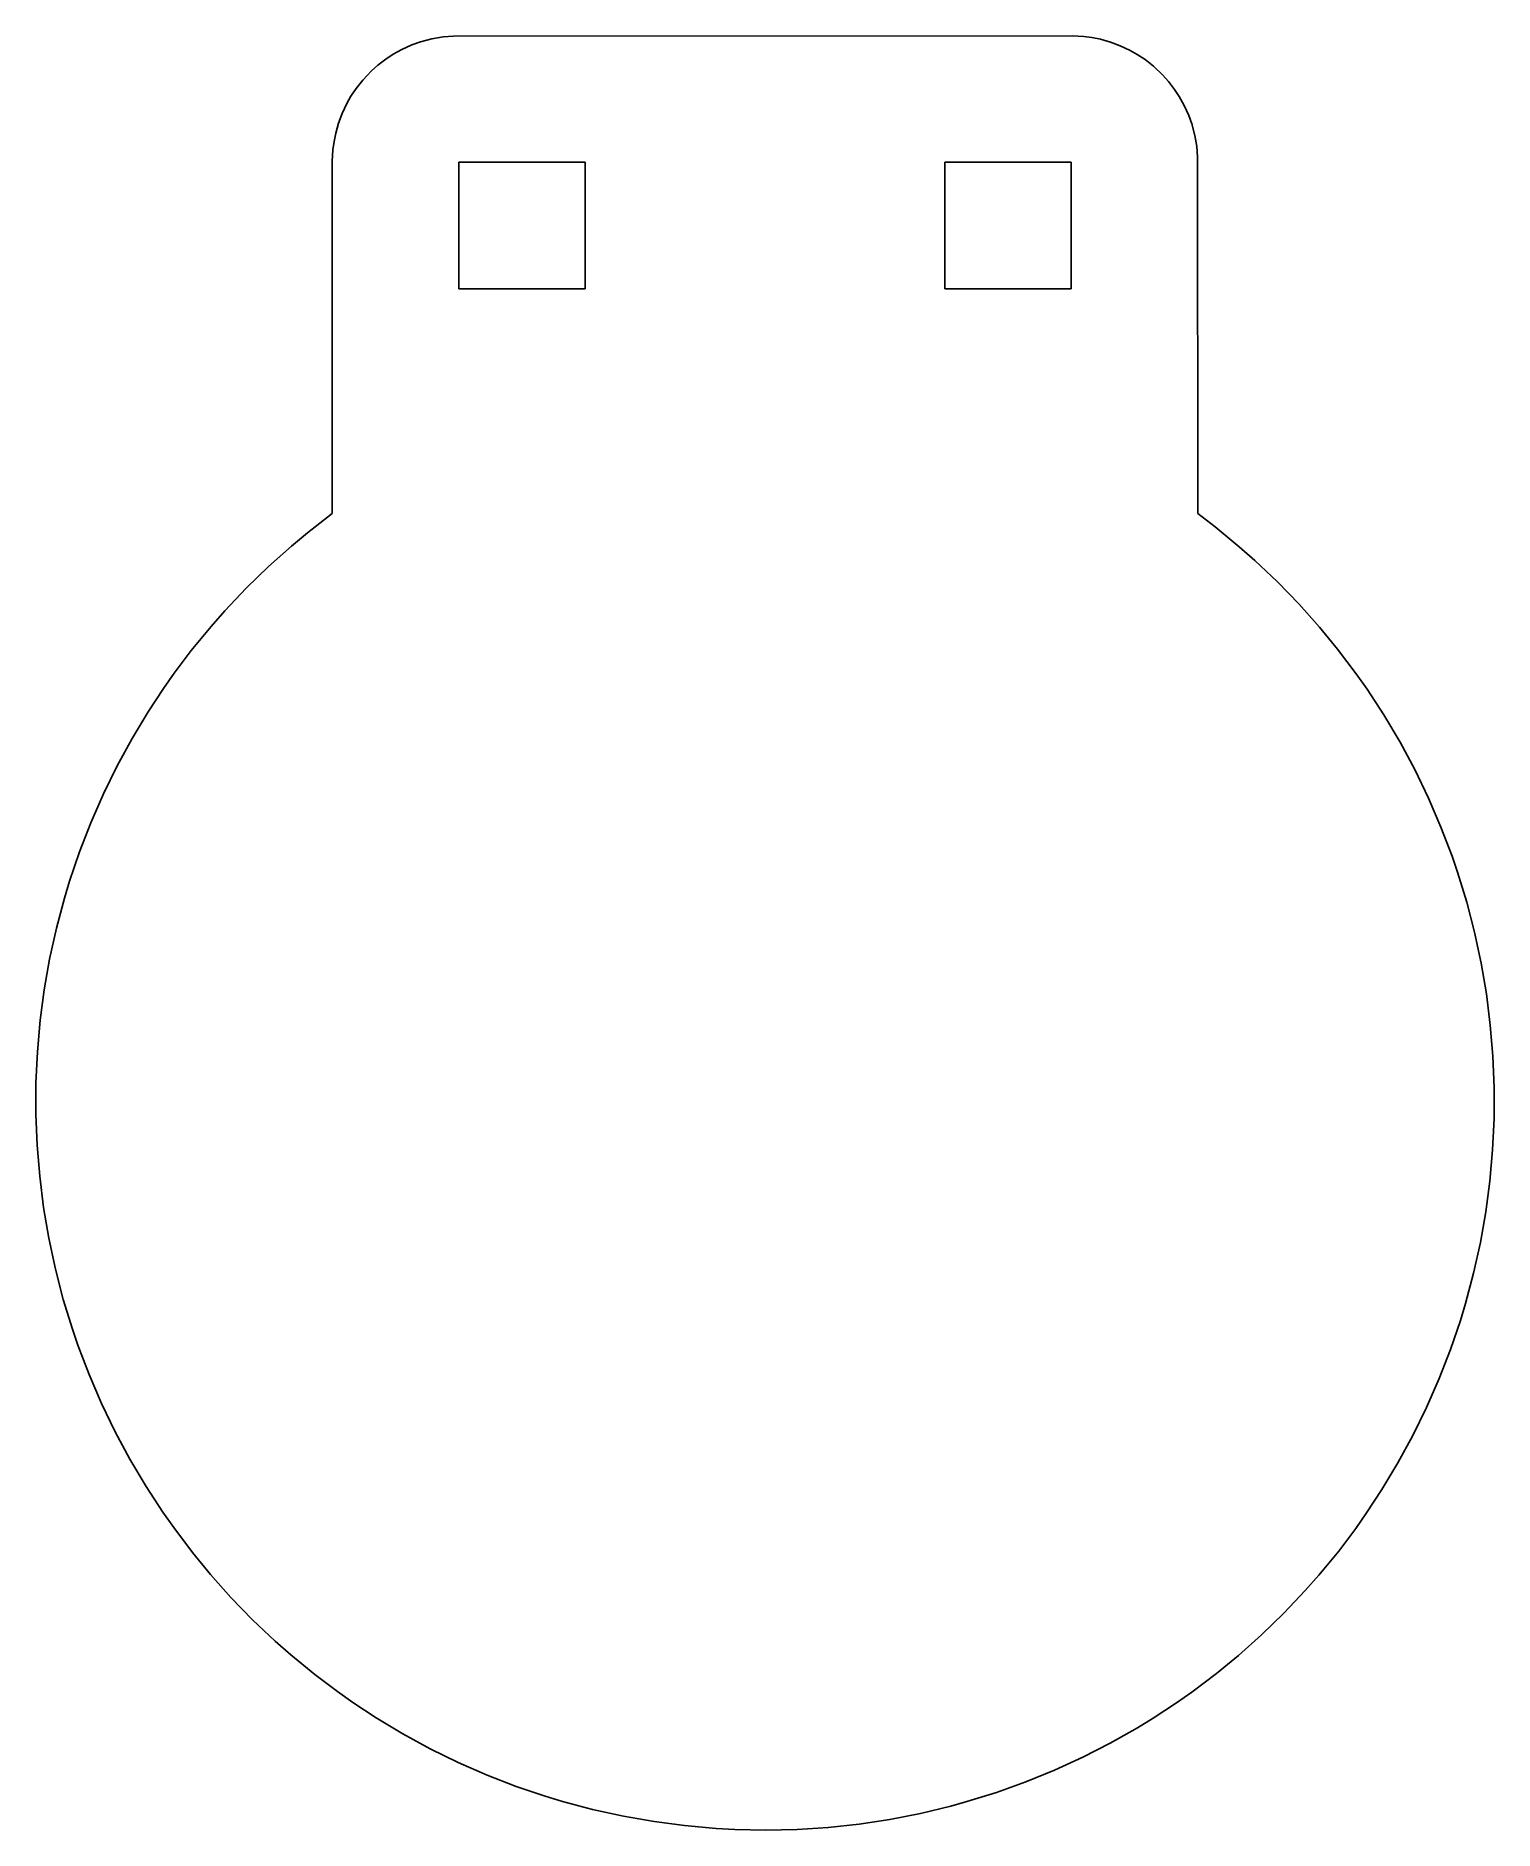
# Model space of a CAD drawing. Header units: metres. Extents: x 0 to 150, y 0 to 184.
import ezdxf

# ---------------------------------------------------------------- set-up
doc = ezdxf.new("R2010")
doc.units = ezdxf.units.M

msp = doc.modelspace()

# ---------------------------------------------------------------- linework, layer by layer
for p, q in [((106.606, 184.5), (42.9529, 184.488)), ((107.78, 184.437), (106.606, 184.5)), ((37.6637, 183.116), (36.7424, 182.606)), ((38.684, 183.575), (37.6637, 183.116)), ((39.5528, 183.886), (38.684, 183.575)), ((40.7439, 184.204), (39.5528, 183.886)), ((41.8869, 184.4), (40.7439, 184.204)), ((42.9529, 184.488), (41.8869, 184.4)), ((108.63, 184.324), (107.78, 184.437)), ((109.503, 184.148), (108.63, 184.324)), ((110.525, 183.861), (109.503, 184.148)), ((111.52, 183.492), (110.525, 183.861)), ((112.561, 183), (111.52, 183.492)), ((113.292, 182.584), (112.561, 183)), ((34.5297, 180.909), (33.6307, 179.961)), ((35.1821, 181.491), (34.5297, 180.909)), ((36.0049, 182.122), (35.1821, 181.491)), ((36.7424, 182.606), (36.0049, 182.122)), ((114.088, 182.055), (113.292, 182.584)), ((114.961, 181.369), (114.088, 182.055)), ((115.909, 180.47), (114.961, 181.369)), ((32.9445, 179.088), (32.4157, 178.292)), ((33.6307, 179.961), (32.9445, 179.088)), ((116.491, 179.818), (115.909, 180.47)), ((117.122, 178.995), (116.491, 179.818)), ((117.606, 178.258), (117.122, 178.995)), ((31.9996, 177.561), (31.5084, 176.52)), ((32.4157, 178.292), (31.9996, 177.561)), ((118.116, 177.336), (117.606, 178.258)), ((118.575, 176.316), (118.116, 177.336)), ((31.1388, 175.525), (30.8516, 174.503)), ((31.5084, 176.52), (31.1388, 175.525)), ((118.886, 175.447), (118.575, 176.316)), ((119.204, 174.256), (118.886, 175.447)), ((30.6758, 173.63), (30.5632, 172.78)), ((30.8516, 174.503), (30.6758, 173.63)), ((119.4, 173.113), (119.204, 174.256)), ((30.5004, 171.606), (30.5, 135.372)), ((30.5632, 172.78), (30.5004, 171.606)), ((119.488, 172.047), (119.4, 173.113)), ((119.5, 135.372), (119.488, 172.047)), ((43.5, 158.5), (43.5, 171.5)), ((43.5, 171.5), (56.5, 171.5)), ((56.5, 171.5), (56.5, 158.5)), ((93.5, 158.5), (93.5, 171.5)), ((93.5, 171.5), (106.5, 171.5)), ((106.5, 171.5), (106.5, 158.5)), ((56.5, 158.5), (43.5, 158.5)), ((106.5, 158.5), (93.5, 158.5)), ((30.5, 135.372), (27.9599, 133.414)), ((121.302, 134.001), (119.5, 135.372)), ((27.9599, 133.414), (26.2914, 132.03)), ((123.78, 131.969), (121.302, 134.001)), ((26.2914, 132.03), (23.9344, 129.93)), ((125.371, 130.567), (123.78, 131.969)), ((23.9344, 129.93), (21.6348, 127.699)), ((127.699, 128.365), (125.371, 130.567)), ((21.6348, 127.699), (19.4326, 125.371)), ((129.93, 126.066), (127.699, 128.365)), ((132.03, 123.709), (129.93, 126.066)), ((18.0308, 123.78), (15.9993, 121.302)), ((19.4326, 125.371), (18.0308, 123.78)), ((133.884, 121.451), (132.03, 123.709)), ((15.9993, 121.302), (14.2407, 118.969)), ((135.814, 118.893), (133.884, 121.451)), ((14.2407, 118.969), (13.1283, 117.39)), ((136.925, 117.312), (135.814, 118.893)), ((13.1283, 117.39), (11.5495, 114.988)), ((138.651, 114.668), (136.925, 117.312)), ((11.5495, 114.988), (9.8994, 112.241)), ((140.31, 111.872), (138.651, 114.668)), ((9.8994, 112.241), (8.36813, 109.427)), ((141.825, 109.049), (140.31, 111.872)), ((8.36813, 109.427), (6.95848, 106.549)), ((143.238, 106.121), (141.825, 109.049)), ((6.95848, 106.549), (5.65506, 103.571)), ((144.523, 103.134), (143.238, 106.121)), ((5.65506, 103.571), (4.49802, 100.583)), ((145.661, 100.139), (144.523, 103.134)), ((4.49802, 100.583), (3.48384, 97.5929)), ((146.227, 98.4898), (145.661, 100.139)), ((147.165, 95.4261), (146.227, 98.4898)), ((3.48384, 97.5929), (2.95174, 95.8338)), ((2.95174, 95.8338), (2.12762, 92.7374)), ((147.972, 92.3251), (147.165, 95.4261)), ((2.12762, 92.7374), (1.42735, 89.5624)), ((148.654, 89.1462), (147.972, 92.3251)), ((1.42735, 89.5624), (0.872498, 86.4067)), ((149.191, 85.9873), (148.654, 89.1462)), ((0.872498, 86.4067), (0.458115, 83.2769)), ((149.597, 82.7615), (149.191, 85.9873)), ((0.458115, 83.2769), (0.169434, 80.0385)), ((149.861, 79.5682), (149.597, 82.7615)), ((0.169434, 80.0385), (0.022522, 76.8376)), ((149.988, 76.3665), (149.861, 79.5682)), ((0.022522, 76.8376), (0.012451, 73.6335)), ((149.977, 73.1624), (149.988, 76.3665)), ((0.012451, 73.6335), (0.139252, 70.4318)), ((149.831, 69.9615), (149.977, 73.1624)), ((0.139252, 70.4318), (0.402695, 67.2385)), ((149.542, 66.7231), (149.831, 69.9615)), ((0.402695, 67.2385), (0.809174, 64.0127)), ((149.128, 63.5933), (149.542, 66.7231)), ((0.809174, 64.0127), (1.34618, 60.8538)), ((148.573, 60.4376), (149.128, 63.5933)), ((1.34618, 60.8538), (2.02849, 57.6749)), ((147.872, 57.2626), (148.573, 60.4376)), ((2.02849, 57.6749), (2.83508, 54.5739)), ((147.048, 54.1662), (147.872, 57.2626)), ((2.83508, 54.5739), (3.77339, 51.5102)), ((146.516, 52.4071), (147.048, 54.1662)), ((145.502, 49.4174), (146.516, 52.4071)), ((3.77339, 51.5102), (4.33867, 49.8609)), ((4.33867, 49.8609), (5.47691, 46.8657)), ((144.345, 46.4294), (145.502, 49.4174)), ((5.47691, 46.8657), (6.7616, 43.879)), ((143.042, 43.4508), (144.345, 46.4294)), ((6.7616, 43.879), (8.17451, 40.9507)), ((141.632, 40.5734), (143.042, 43.4508)), ((8.17451, 40.9507), (9.68983, 38.1275)), ((140.101, 37.7588), (141.632, 40.5734)), ((9.68983, 38.1275), (11.3493, 35.3316)), ((138.451, 35.0121), (140.101, 37.7588)), ((11.3493, 35.3316), (13.0751, 32.688)), ((136.872, 32.6102), (138.451, 35.0121)), ((13.0751, 32.688), (14.1855, 31.1069)), ((135.759, 31.0306), (136.872, 32.6102)), ((14.1855, 31.1069), (16.1158, 28.5495)), ((134.001, 28.6976), (135.759, 31.0306)), ((16.1158, 28.5495), (17.9696, 26.2914)), ((131.969, 26.2198), (134.001, 28.6976)), ((17.9696, 26.2914), (20.07, 23.9344)), ((130.567, 24.6287), (131.969, 26.2198)), ((128.365, 22.3013), (130.567, 24.6287)), ((20.07, 23.9344), (22.3013, 21.6348)), ((126.066, 20.07), (128.365, 22.3013)), ((22.3013, 21.6348), (24.6287, 19.4326)), ((24.6287, 19.4326), (26.2198, 18.0308)), ((123.709, 17.9696), (126.066, 20.07)), ((26.2198, 18.0308), (28.6976, 15.9993)), ((121.451, 16.1158), (123.709, 17.9696)), ((28.6976, 15.9993), (31.0306, 14.2407)), ((118.893, 14.1855), (121.451, 16.1158)), ((31.0306, 14.2407), (32.6102, 13.1283)), ((32.6102, 13.1283), (35.0121, 11.5495)), ((114.908, 11.4993), (117.312, 13.0751)), ((117.312, 13.0751), (118.893, 14.1855)), ((35.0121, 11.5495), (37.7588, 9.8994)), ((113.3, 10.5164), (114.908, 11.4993)), ((37.7588, 9.8994), (40.5734, 8.36813)), ((110.51, 8.93939), (113.3, 10.5164)), ((40.5734, 8.36813), (43.4508, 6.95848)), ((104.786, 6.16841), (107.699, 7.50346)), ((107.699, 7.50346), (110.51, 8.93939)), ((43.4508, 6.95848), (46.4294, 5.65506)), ((46.4294, 5.65506), (49.4174, 4.49802)), ((101.819, 4.95898), (104.786, 6.16841)), ((49.4174, 4.49802), (52.4071, 3.48384)), ((95.7433, 2.92561), (98.8028, 3.8774)), ((98.8028, 3.8774), (101.819, 4.95898)), ((52.4071, 3.48384), (54.1662, 2.95174)), ((54.1662, 2.95174), (57.2626, 2.12762)), ((57.2626, 2.12762), (60.4376, 1.42735)), ((90.9926, 1.72493), (94.1078, 2.4749)), ((94.1078, 2.4749), (95.7433, 2.92561)), ((60.4376, 1.42735), (63.5933, 0.872498)), ((63.5933, 0.872498), (66.7231, 0.458115)), ((66.7231, 0.458115), (69.9615, 0.169434)), ((69.9615, 0.169434), (71.8907, 0.064484)), ((71.8907, 0.064484), (75.0942, 0.000061)), ((75.0942, 0.000061), (78.2976, 0.07254)), ((78.2976, 0.07254), (81.4949, 0.281769)), ((81.4949, 0.281769), (84.6804, 0.627365)), ((84.6804, 0.627365), (87.8483, 1.10872)), ((87.8483, 1.10872), (90.9926, 1.72493))]:
    msp.add_line(p, q)

doc.saveas('drawing.dxf')
